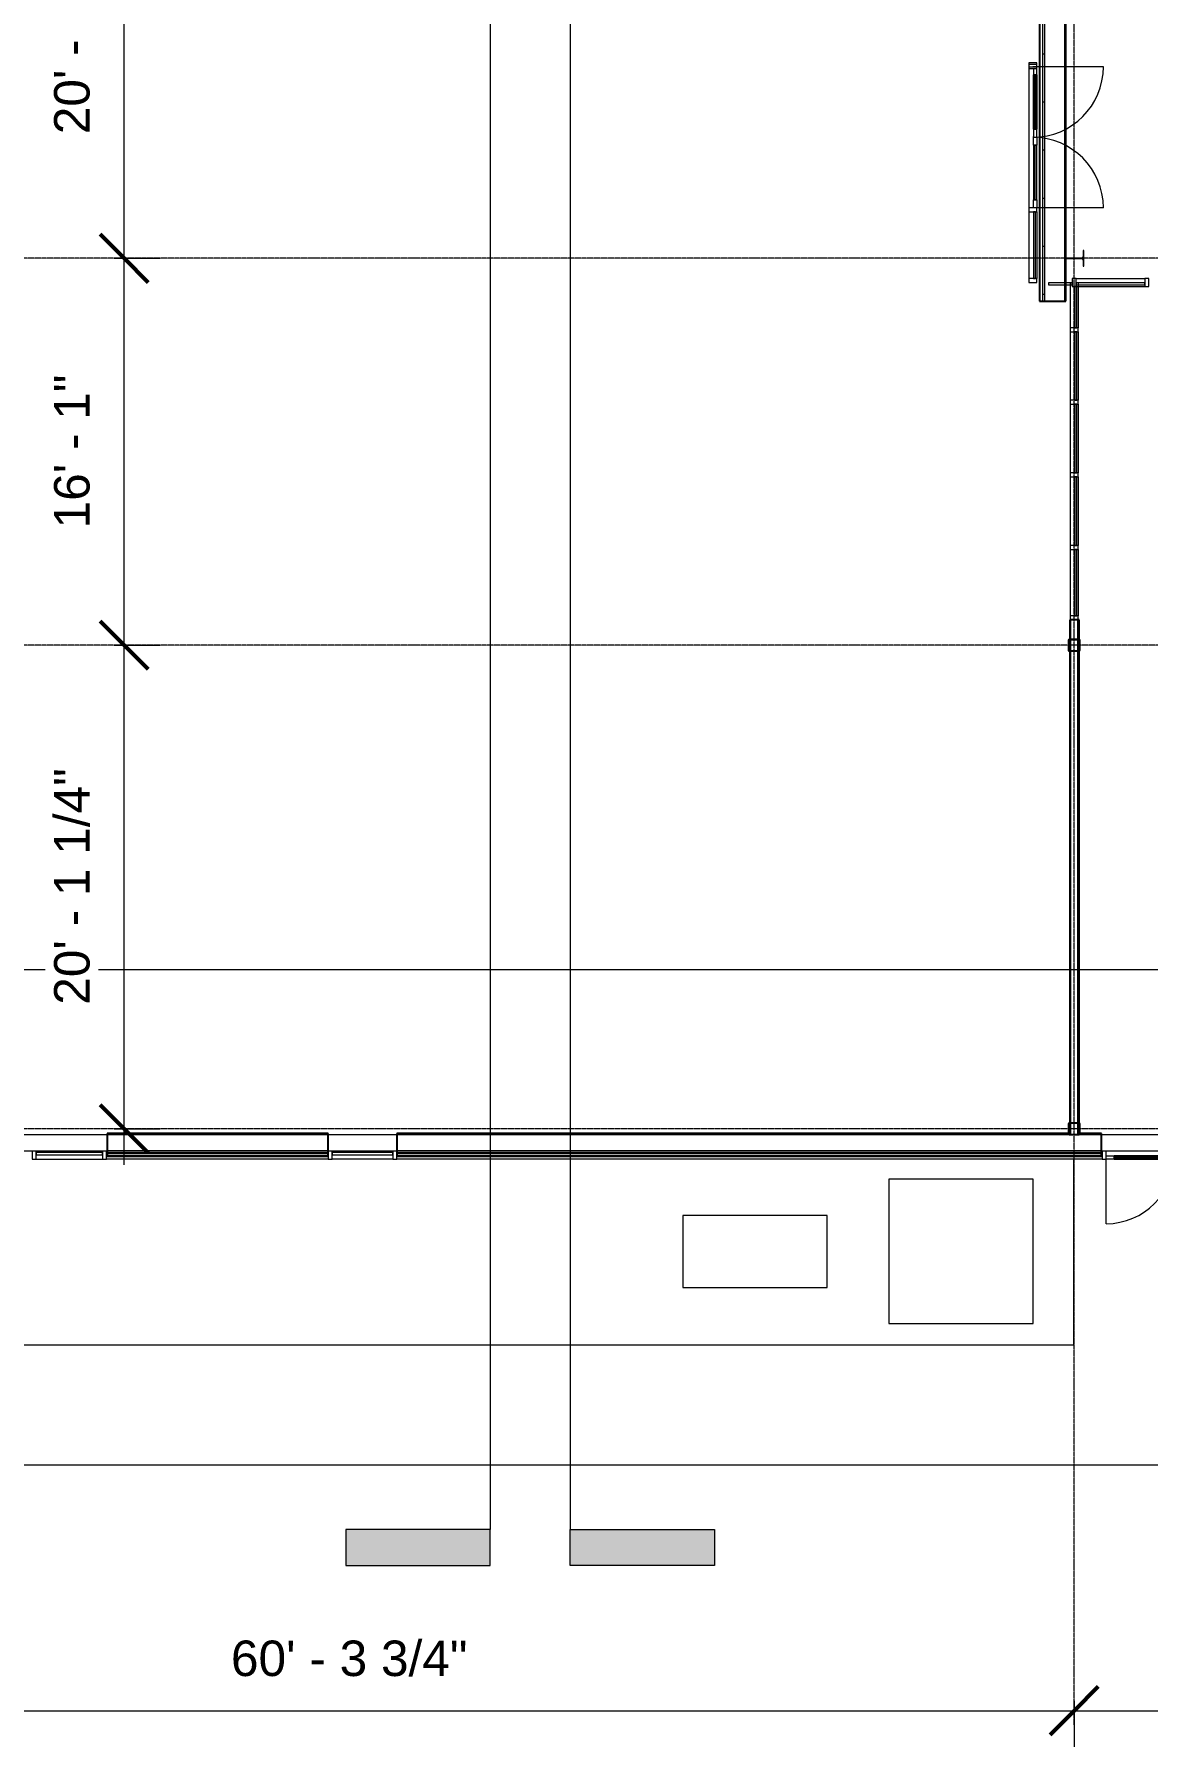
# Model space of a CAD drawing. Header units: inches. Extents: x 21753 to 28474, y -23238 to -20311.
# Drawn here: x 22278 to 22833, y -23093 to -22238 of the extents above; entities that cross this region are included whole.
import ezdxf

# ---------------------------------------------------------------- set-up
doc = ezdxf.new("R2010")
doc.units = ezdxf.units.IN
doc.header["$MEASUREMENT"] = 0
doc.linetypes.add('Grid Line 1_2_', pattern=[0.875, 0.5, -0.125, 0.125, -0.125])
for name, color, linetype, lineweight in [('A-ANNO-DIMS', 211, 'Continuous', 9), ('A-ANNO-DIMS-192', 211, 'Continuous', 9), ('A-DOOR', 31, 'Continuous', 9), ('A-GLAZ-CURT', 52, 'Continuous', 9), ('A-GLAZ-CWMG', 51, 'Continuous', 9), ('A-WALL', 113, 'Continuous', 9), ('A-WALL-PATT', 111, 'Continuous', 25), ('C-BLDG-PADS', 91, 'Continuous', 9), ('C-TOPO', 7, 'Continuous', 9), ('Conc', 7, 'Continuous', 9), ('E-ELEC-EQPM', 71, 'Continuous', 9), ('G-ANNO-SYMB', 111, 'Continuous', 9), ('I-WALL', 2, 'Continuous', 9), ('L-SITE-WALL', 31, 'Continuous', 9), ('S-BEAM', 12, 'Continuous', 9), ('S-COLS', 52, 'Continuous', 9), ('S-GRID', 1, 'Continuous', 9)]:
    doc.layers.add(name, color=color, linetype=linetype, lineweight=lineweight)
doc.styles.add('Arial_1', font='arial.ttf', dxfattribs={"height": 17.703593})
doc.dimstyles.new('Linear_-_3_32__Arial', dxfattribs={"dimscale": 12, "dimtxt": 18, "dimasz": 2, "dimexe": 1.5, "dimexo": 1, "dimgap": 1, "dimtad": 1, "dimrnd": 0.25, "dimzin": 1, "dimdsep": 46, "dimlunit": 4, "dimtxsty": 'Arial_1', "dimblk1": 'OBLIQUE', "dimblk2": 'OBLIQUE', "dimsah": 1, "dimcen": 0.09, "dimdle": 1.5, "dimazin": 0, "dimtfac": 1, "dimtdec": 4, "dimtix": 1, "dimtmove": 0, "dimatfit": 3, "dimfxl": 1, "dimtvp": 1, "dimtfill": 1, "dimfrac": 2, "dimtolj": 1, "dimtzin": 0, "dimarcsym": 2})
pattern_1 = [(0, (0, 0), (61.44, 15.36), [2.534, -43.546, 2.534, -43.546, -245.76]), (0, (0, 0), (61.44, 15.36), [-92.16, 2.534, -89.626, 2.534, -43.546, -107.52]), (0, (0, 0), (61.44, 15.36), [-230.4, 2.534, -28.186, 2.534, -74.266]), (120, (23.04, 7.68), (-44.02215, 45.528601), [2.534, -43.546, 2.534, -43.546, -245.76]), (120, (23.04, 7.68), (-44.02215, 45.528601), [-92.16, 2.534, -89.626, 2.534, -43.546, -107.52]), (120, (23.04, 7.68), (-44.02215, 45.528601), [-230.4, 2.534, -28.186, 2.534, -74.266]), (240, (30.72, 38.4), (-17.41785, -60.888601), [2.534, -43.546, 2.534, -43.546, -245.76]), (240, (30.72, 38.4), (-17.41785, -60.888601), [-92.16, 2.534, -89.626, 2.534, -43.546, -107.52]), (240, (30.72, 38.4), (-17.41785, -60.888601), [-230.4, 2.534, -28.186, 2.534, -74.266])]
pattern_2 = [(0, (0, 0), (0, 24), []), (90, (0, 0), (-24, 1e-15), [])]

# ---------------------------------------------------------------- blocks, each defined once
blk = doc.blocks.new('Girt_C - 8_D-948186-First Floor Plan')
at = {"layer": 'S-BEAM'}
for p, q in [((22314.02, -22787.3), (22075.17, -22787.3)), ((22458.52, -22787.3), (22424.27, -22787.3)), ((23083.36, -22787.3), (22810.02, -22787.3)), ((22070.77, -22795.3), (22314.02, -22795.3)), ((22424.27, -22795.3), (22458.52, -22795.3)), ((22810.02, -22795.3), (23375.52, -22795.3))]:
    blk.add_line(p, q, dxfattribs=at)
blk = doc.blocks.new('System Panel - Glazed-809284-First Floor Plan')
at = {"layer": 'A-GLAZ-CURT'}
for p, q in [((17.09375, 1.25), (-17.09375, 1.25)), ((-17.09375, 1.25), (-17.09375, 0.25)), ((-17.09375, 0.25), (-17.09375, 1.25)), ((17.09375, 1.25), (-17.09375, 1.25)), ((-17.09375, 0.25), (17.09375, 0.25)), ((-17.09375, 0.25), (17.09375, 0.25)), ((17.09375, 0.25), (17.09375, 1.25)), ((17.09375, 1.25), (17.09375, 0.25))]:
    blk.add_line(p, q, dxfattribs=at)
blk = doc.blocks.new('System Panel - Glazed-815590-First Floor Plan')
at = {"layer": 'A-GLAZ-CURT'}
for p, q in [((5.93, 1.25), (-5.93, 1.25)), ((-5.93, 1.25), (-5.93, 0.25)), ((-5.93, 0.25), (-5.93, 1.25)), ((-2.81, 1.25), (-5.93, 1.25)), ((-5.93, 0.25), (5.93, 0.25)), ((-5.93, 0.25), (-2.81, 0.25)), ((5.93, 0.25), (5.93, 1.25))]:
    blk.add_line(p, q, dxfattribs=at)
blk = doc.blocks.new('Rectangular Mullion - Rectangular Mullion 1-V20-First Floor Plan')
at = {"layer": 'A-GLAZ-CWMG'}
for p, q in [((22796.39, -22364.05), (22796.64, -22364.05)), ((22796.64, -22364.05), (22797.39, -22364.05)), ((22797.39, -22360.05), (22831.58, -22360.05)), ((22797.39, -22364.05), (22797.64, -22364.05)), ((22797.64, -22364.05), (22831.58, -22364.05)), ((22831.58, -22364.05), (22832.58, -22364.05))]:
    blk.add_line(p, q, dxfattribs=at)
blk = doc.blocks.new('Rectangular Mullion - Rectangular Mullion 1-809282-First Floor Plan')
at = {"layer": 'A-GLAZ-CWMG', "lineweight": 13}
for p, q in [((-1, 2), (1, 2)), ((-1, -2), (-1, 2)), ((1, 2), (1, -2)), ((1, -2), (-1, -2))]:
    blk.add_line(p, q, dxfattribs=at)
blk = doc.blocks.new('HSS-Hollow Structural Section-Column - HSS6X6X1_4-V21-First Floor Plan')
at = {"layer": 'S-COLS', "lineweight": 15}
for p, q in [((-3, 2.534), (-3, -2.534)), ((-2.767, -2.534), (-2.767, 2.534)), ((2.534, 3), (-2.534, 3)), ((-2.534, 2.767), (2.534, 2.767)), ((2.767, 2.534), (2.767, -2.534)), ((3, -2.534), (3, 2.534)), ((2.534, -2.767), (-2.534, -2.767)), ((-2.534, -3), (2.534, -3))]:
    blk.add_line(p, q, dxfattribs=at)
for centre, radius, start, end in [((-2.534, 2.534), 0.466, 90, 180), ((-2.534, 2.534), 0.233, 90, 180), ((2.534, 2.534), 0.466, 360, 90), ((2.534, 2.534), 0.233, 0, 90), ((-2.534, -2.534), 0.466, 180, 270), ((-2.534, -2.534), 0.233, 180, 270), ((2.534, -2.534), 0.233, 270, 360), ((2.534, -2.534), 0.466, 270, 360)]:
    blk.add_arc(centre, radius, start, end, dxfattribs=at)
blk = doc.blocks.new('System Panel - Glazed-769203-First Floor Plan')
at = {"layer": 'A-GLAZ-CURT'}
for p, q in [((16.59375, -0.25), (-16.59375, -0.25)), ((-16.59375, -0.25), (-16.59375, -1.25)), ((-16.59375, -1.25), (-16.59375, -0.25)), ((16.59375, -0.25), (-16.59375, -0.25)), ((-16.59375, -1.25), (16.59375, -1.25)), ((-16.59375, -1.25), (16.59375, -1.25)), ((16.59375, -1.25), (16.59375, -0.25)), ((16.59375, -0.25), (16.59375, -1.25))]:
    blk.add_line(p, q, dxfattribs=at)
blk = doc.blocks.new('System Panel - Glazed-769204-First Floor Plan')
at = {"layer": 'A-GLAZ-CURT'}
for p, q in [((17.09375, -0.25), (-17.09375, -0.25)), ((-17.09375, -0.25), (-17.09375, -1.25)), ((-17.09375, -1.25), (-17.09375, -0.25)), ((17.09375, -0.25), (-17.09375, -0.25)), ((-17.09375, -1.25), (17.09375, -1.25)), ((-17.09375, -1.25), (17.09375, -1.25)), ((17.09375, -1.25), (17.09375, -0.25)), ((17.09375, -0.25), (17.09375, -1.25))]:
    blk.add_line(p, q, dxfattribs=at)
blk = doc.blocks.new('System Panel - Glazed-815609-First Floor Plan')
at = {"layer": 'A-GLAZ-CURT'}
for p, q in [((10.31, -0.25), (-10.31, -0.25)), ((-10.31, -0.25), (-10.31, -1.25)), ((-10.31, -1.25), (-10.31, -0.25)), ((10.31, -0.25), (-10.31, -0.25)), ((-10.31, -1.25), (10.31, -1.25)), ((-10.31, -1.25), (10.31, -1.25)), ((10.31, -1.25), (10.31, -0.25)), ((10.31, -0.25), (10.31, -1)), ((10.31, -1), (10.31, -1.25))]:
    blk.add_line(p, q, dxfattribs=at)
blk = doc.blocks.new('Rectangular Mullion - Rectangular Mullion 1-769210-First Floor Plan')
at = {"layer": 'A-GLAZ-CWMG'}
for p, q in [((22794.39, -22495.23), (22794.39, -22528.42)), ((22798.39, -22495.23), (22798.39, -22528.42))]:
    blk.add_line(p, q, dxfattribs=at)
blk = doc.blocks.new('Rectangular Mullion - Rectangular Mullion 1-769211-First Floor Plan')
at = {"layer": 'A-GLAZ-CWMG'}
for p, q in [((22794.39, -22459.04), (22794.39, -22493.23)), ((22798.39, -22459.04), (22798.39, -22493.23))]:
    blk.add_line(p, q, dxfattribs=at)
blk = doc.blocks.new('Rectangular Mullion - Rectangular Mullion 1-815608-First Floor Plan')
at = {"layer": 'A-GLAZ-CWMG'}
for p, q in [((22794.39, -22362.05), (22795.39, -22362.05)), ((22794.39, -22362.05), (22794.39, -22362.3)), ((22794.39, -22362.3), (22794.39, -22363.3)), ((22794.39, -22363.3), (22794.39, -22384.67)), ((22797.39, -22362.05), (22798.39, -22362.05)), ((22798.39, -22362.05), (22798.39, -22362.3)), ((22798.39, -22362.3), (22798.39, -22363.3)), ((22798.39, -22363.3), (22798.39, -22384.67))]:
    blk.add_line(p, q, dxfattribs=at)
blk = doc.blocks.new('Rectangular Mullion - Rectangular Mullion 1-729107-First Floor Plan')
at = {"layer": 'A-GLAZ-CWMG', "lineweight": 13}
for p, q in [((0, 2), (-2, 2)), ((-2, 2), (-2, -2)), ((0, -2), (0, 2)), ((-2, -2), (0, -2))]:
    blk.add_line(p, q, dxfattribs=at)
blk = doc.blocks.new('Rectangular Mullion - Rectangular Mullion 1-729102-First Floor Plan')
at = {"layer": 'A-GLAZ-CWMG', "lineweight": 13}
for p, q in [((-1, 2), (1, 2)), ((-1, -2), (-1, 2)), ((1, 2), (1, -2)), ((1, -2), (-1, -2))]:
    blk.add_line(p, q, dxfattribs=at)
blk = doc.blocks.new('Door_Single_Storefront - one-815663-First Floor Plan')
at = {"layer": 'A-DOOR'}
for p, q in [((-17.59375, -35.1875), (-17.59375, 0)), ((-17.59375, -0.25), (-13.59375, -0.25)), ((-13.59375, -2), (-17.59375, -2)), ((-13.59375, -0.25), (-13.59375, -2)), ((13.59375, -0.25), (-13.59375, -0.25)), ((-13.59375, -1.5), (-13.59375, -0.75)), ((-13.59375, -0.75), (13.59375, -0.75)), ((13.59375, -1.5), (-13.59375, -1.5)), ((-13.59375, -2), (13.59375, -2)), ((13.59375, -2), (13.59375, -0.25)), ((13.59375, -0.25), (17.59375, -0.25)), ((13.59375, -0.75), (13.59375, -1.5)), ((17.59375, -2), (13.59375, -2)), ((17.59375, -0.25), (17.59375, -2))]:
    blk.add_line(p, q, dxfattribs=at)
blk.add_arc((-17.59375, 0), 35.1875, 270, 0, dxfattribs=at)
blk = doc.blocks.new('Door_Single_Storefront - one-824383-First Floor Plan')
at = {"layer": 'A-DOOR'}
for p, q in [((-17.59, 35.19), (-17.59, 0)), ((-13.59, 2), (-16.66, 2)), ((-16.66, 0.25), (-13.59, 0.25)), ((-13.59, 0.25), (-13.59, 2)), ((-13.59, 2), (13.59, 2)), ((13.59, 1.5), (-13.59, 1.5)), ((-13.59, 1.5), (-13.59, 0.75)), ((-13.59, 0.75), (13.59, 0.75)), ((13.59, 0.25), (-13.59, 0.25)), ((17.59, 2), (13.59, 2)), ((13.59, 2), (13.59, 0.25)), ((13.59, 0.75), (13.59, 1.5)), ((13.59, 0.25), (17.59, 0.25)), ((17.59, 0.25), (17.59, 2))]:
    blk.add_line(p, q, dxfattribs=at)
blk.add_arc((-17.59, 0), 35.19, 360, 90, dxfattribs=at)
blk = doc.blocks.new('Rectangular Mullion - Rectangular Mullion 1-769212-First Floor Plan')
at = {"layer": 'A-GLAZ-CWMG'}
blk.add_line((22173.02, -22615.43), (22173.02, -22580.24), dxfattribs=at)
blk = doc.blocks.new('Rectangular Mullion - Rectangular Mullion 1-824384-First Floor Plan')
at = {"layer": 'A-GLAZ-CWMG'}
blk.add_line((22773.78, -22255.43), (22773.78, -22289.68), dxfattribs=at)
blk = doc.blocks.new('Rectangular Mullion - Rectangular Mullion 1-824385-First Floor Plan')
at = {"layer": 'A-GLAZ-CWMG', "lineweight": 13}
for p, q in [((-2, 2), (0, 2)), ((-2, -2), (-2, 2)), ((0, 2), (0, -2)), ((0, -2), (-2, -2))]:
    blk.add_line(p, q, dxfattribs=at)
blk = doc.blocks.new('Rectangular Mullion - Rectangular Mullion 1-824387-First Floor Plan')
at = {"layer": 'A-GLAZ-CWMG', "lineweight": 13}
for p, q in [((-1, 2), (1, 2)), ((-1, -2), (-1, 2)), ((1, 2), (1, -2)), ((1, -2), (-1, -2))]:
    blk.add_line(p, q, dxfattribs=at)
blk = doc.blocks.new('Door_Single_Storefront - one-866808-First Floor Plan')
at = {"layer": 'A-DOOR'}
for p, q in [((-17.09375, -34.1875), (-17.09375, 0)), ((-17.09375, -0.25), (-13.09375, -0.25)), ((-13.09375, -2), (-17.09375, -2)), ((-13.09375, -0.25), (-13.09375, -2)), ((13.09375, -0.25), (-13.09375, -0.25)), ((-13.09375, -1.5), (-13.09375, -0.75)), ((-13.09375, -0.75), (13.09375, -0.75)), ((13.09375, -1.5), (-13.09375, -1.5)), ((-13.09375, -2), (13.09375, -2)), ((13.09375, -2), (13.09375, -0.25)), ((13.09375, -0.25), (17.09375, -0.25)), ((13.09375, -0.75), (13.09375, -1.5)), ((17.09375, -2), (13.09375, -2))]:
    blk.add_line(p, q, dxfattribs=at)
blk.add_arc((-17.09375, 0), 34.1875, 270, 0, dxfattribs=at)
blk = doc.blocks.new('Rectangular Mullion - Rectangular Mullion 1-866957-First Floor Plan')
at = {"layer": 'A-GLAZ-CWMG', "lineweight": 13}
for p, q in [((0, 2), (-2, 2)), ((-2, 2), (-2, -2)), ((0, -2), (0, 2)), ((-2, -2), (0, -2))]:
    blk.add_line(p, q, dxfattribs=at)
blk = doc.blocks.new('System Panel - Glazed-827432-First Floor Plan')
at = {"layer": 'A-GLAZ-CURT'}
for p, q in [((16.53125, -0.25), (-16.53125, -0.25)), ((-16.53125, -0.25), (-16.53125, -1.25)), ((-16.53125, -1.25), (-16.53125, -0.25)), ((16.53125, -0.25), (-16.53125, -0.25)), ((-16.53125, -1.25), (16.53125, -1.25)), ((-16.53125, -1.25), (16.53125, -1.25)), ((16.53125, -1.25), (16.53125, -0.25)), ((16.53125, -0.25), (16.53125, -1.25))]:
    blk.add_line(p, q, dxfattribs=at)
blk = doc.blocks.new('Rectangular Mullion - Rectangular Mullion 1-785048-First Floor Plan')
at = {"layer": 'A-GLAZ-CWMG'}
for p, q in [((22169.02, -22578.24), (22169.02, -22545.18)), ((22173.02, -22578.24), (22173.02, -22545.18))]:
    blk.add_line(p, q, dxfattribs=at)
blk = doc.blocks.new('Rectangular Mullion - Rectangular Mullion 1-993410-First Floor Plan')
at = {"layer": 'A-GLAZ-CWMG', "lineweight": 13}
for p, q in [((0, 2), (-2, 2)), ((-2, 2), (-2, -2)), ((0, -2), (0, 2)), ((-2, -2), (0, -2))]:
    blk.add_line(p, q, dxfattribs=at)
blk = doc.blocks.new('Rectangular Mullion - Rectangular Mullion 1-827464-First Floor Plan')
at = {"layer": 'A-GLAZ-CWMG', "lineweight": 13}
for p, q in [((-1, 2), (1, 2)), ((-1, -2), (-1, 2)), ((1, 2), (1, -2)), ((1, -2), (-1, -2))]:
    blk.add_line(p, q, dxfattribs=at)
blk = doc.blocks.new('System Panel - Glazed-827476-First Floor Plan')
at = {"layer": 'A-GLAZ-CURT'}
for p, q in [((15.125, 1.25), (-15.125, 1.25)), ((-15.125, 1.25), (-15.125, 0.25)), ((-15.125, 0.25), (-15.125, 1.25)), ((15.125, 1.25), (-15.125, 1.25)), ((-15.125, 0.25), (15.125, 0.25)), ((-15.125, 0.25), (15.125, 0.25)), ((15.125, 0.25), (15.125, 1.25)), ((15.125, 1.25), (15.125, 0.25))]:
    blk.add_line(p, q, dxfattribs=at)
blk = doc.blocks.new('Rectangular Mullion - Rectangular Mullion 1-789464-First Floor Plan')
at = {"layer": 'A-GLAZ-CWMG'}
for p, q in [((25110.27, -22795.43), (25080.02, -22795.43)), ((25110.27, -22799.43), (25080.02, -22799.43))]:
    blk.add_line(p, q, dxfattribs=at)
blk = doc.blocks.new('Rectangular Mullion - Rectangular Mullion 1-827457-First Floor Plan')
at = {"layer": 'A-GLAZ-CWMG', "lineweight": 13}
for p, q in [((-2, 2), (0, 2)), ((-2, -2), (-2, 2)), ((0, 2), (0, -2)), ((0, -2), (-2, -2))]:
    blk.add_line(p, q, dxfattribs=at)
blk = doc.blocks.new('Rectangular Mullion - Rectangular Mullion 1-827460-First Floor Plan')
at = {"layer": 'A-GLAZ-CWMG', "lineweight": 13}
for p, q in [((0, 2), (-2, 2)), ((-2, 2), (-2, -2)), ((0, -2), (0, 2)), ((-2, -2), (0, -2))]:
    blk.add_line(p, q, dxfattribs=at)
blk = doc.blocks.new('Transformer-Dry-Type-Siemens - 6x6x6-1004770-First Floor Plan')
at = {"layer": 'E-ELEC-EQPM'}
for p, q in [((36, 36), (-36, 36)), ((-36, 36), (-36, -36)), ((36, -36), (36, 36)), ((-36, -36), (36, -36))]:
    blk.add_line(p, q, dxfattribs=at)
blk = doc.blocks.new('Transformer-Dry-Type-Siemens - 6x3x6-1005805-First Floor Plan')
at = {"layer": 'E-ELEC-EQPM'}
for p, q in [((36, 18), (-36, 18)), ((-36, 18), (-36, -18)), ((36, -18), (36, 18)), ((-36, -18), (36, -18))]:
    blk.add_line(p, q, dxfattribs=at)
blk = doc.blocks.new('Section - 3_32_ x 3_8_-18514-First Floor Plan')
at = {"layer": 'G-ANNO-SYMB'}
blk.add_hatch(color=256, dxfattribs=at).paths.add_polyline_path([(0, 0.375), (0, 0), (-0.09375, 0), (-0.09375, 0.375)], flags=0)
for p, q in [((0, 0.375), (-0.09375, 0.375)), ((-0.09375, 0.375), (-0.09375, 0)), ((0, 0), (0, 0.375)), ((-0.09375, 0), (0, 0))]:
    blk.add_line(p, q, dxfattribs=at)
blk = doc.blocks.new('DIMBLOCK20-First Floor Plan')
at = {"layer": 'A-ANNO-DIMS-192', "lineweight": 50}
for p, q in [((22322.56, -22543.05), (22310.56, -22531.05)), ((22322.56, -22543.05), (22334.56, -22555.05)), ((22322.56, -22784.3), (22310.56, -22772.3)), ((22322.56, -22784.3), (22334.56, -22796.3))]:
    blk.add_line(p, q, dxfattribs=at)
at = {"layer": 'A-ANNO-DIMS-192'}
for p, q in [((22317.59, -22543.05), (22340.56, -22543.05)), ((22322.56, -22543.05), (22317.59, -22543.05)), ((22322.56, -22802.3), (22322.56, -22543.05)), ((22317.59, -22784.3), (22340.56, -22784.3)), ((22322.56, -22784.3), (22317.59, -22784.3))]:
    blk.add_line(p, q, dxfattribs=at)
at = {"layer": 'A-ANNO-DIMS-192', "color": 0, "insert": (22287.59, -22722.39), "char_height": 17.7036, "width": 140.8985, "attachment_point": 1, "rotation": 90, "line_spacing_factor": 0.938532, "style": 'Arial_1', "bg_fill": 3, "box_fill_scale": 1.25, "bg_fill_color": 0, "bg_fill_transparency": 0}
blk.add_mtext('20\' - 1 1/4"', dxfattribs=at)
blk = doc.blocks.new('_Oblique')
at = {"color": 0, "linetype": 'ByBlock', "lineweight": -2}
blk.add_line((-0.5, -0.5), (0.5, 0.5), dxfattribs=at)
blk = doc.blocks.new('DIMBLOCK21-First Floor Plan')
at = {"layer": 'A-ANNO-DIMS-192', "lineweight": 50}
for p, q in [((22322.56, -22350.05), (22310.56, -22338.05)), ((22322.56, -22350.05), (22334.56, -22362.05)), ((22322.56, -22543.05), (22310.56, -22531.05)), ((22322.56, -22543.05), (22334.56, -22555.05))]:
    blk.add_line(p, q, dxfattribs=at)
at = {"layer": 'A-ANNO-DIMS-192'}
for p, q in [((22317.59, -22350.05), (22340.56, -22350.05)), ((22322.56, -22350.05), (22317.59, -22350.05)), ((22322.56, -22543.05), (22322.56, -22350.05)), ((22317.59, -22543.05), (22340.56, -22543.05)), ((22322.56, -22543.05), (22317.59, -22543.05))]:
    blk.add_line(p, q, dxfattribs=at)
at = {"layer": 'A-ANNO-DIMS-192', "color": 0, "insert": (22287.59, -22484.77), "char_height": 17.704, "width": 91.7169, "attachment_point": 1, "rotation": 90, "line_spacing_factor": 0.938532, "style": 'Arial_1', "bg_fill": 3, "box_fill_scale": 1.25, "bg_fill_color": 0, "bg_fill_transparency": 0}
blk.add_mtext('16\' - 1"', dxfattribs=at)
blk = doc.blocks.new('DIMBLOCK22-First Floor Plan')
at = {"layer": 'A-ANNO-DIMS-192', "lineweight": 50}
for p, q in [((22322.56, -22108.8), (22310.56, -22096.8)), ((22322.56, -22108.8), (22334.56, -22120.8)), ((22322.56, -22350.05), (22310.56, -22338.05)), ((22322.56, -22350.05), (22334.56, -22362.05))]:
    blk.add_line(p, q, dxfattribs=at)
at = {"layer": 'A-ANNO-DIMS-192'}
for p, q in [((22317.59, -22108.8), (22340.56, -22108.8)), ((22322.56, -22108.8), (22317.59, -22108.8)), ((22322.56, -22350.05), (22322.56, -22108.8)), ((22317.59, -22350.05), (22340.56, -22350.05)), ((22322.56, -22350.05), (22317.59, -22350.05))]:
    blk.add_line(p, q, dxfattribs=at)
at = {"layer": 'A-ANNO-DIMS-192', "color": 0, "insert": (22287.59, -22288.14), "char_height": 17.7036, "width": 140.8985, "attachment_point": 1, "rotation": 90, "line_spacing_factor": 0.938532, "style": 'Arial_1', "bg_fill": 3, "box_fill_scale": 1.25, "bg_fill_color": 0, "bg_fill_transparency": 0}
blk.add_mtext('20\' - 1 1/4"', dxfattribs=at)
blk = doc.blocks.new('DIMBLOCK35-First Floor Plan')
at = {"layer": 'A-ANNO-DIMS-192', "lineweight": 50}
for p, q in [((22072.64, -23074.53), (22084.64, -23062.53)), ((22796.39, -23074.53), (22808.39, -23062.53)), ((22072.64, -23074.53), (22060.64, -23086.53)), ((22796.39, -23074.53), (22784.39, -23086.53))]:
    blk.add_line(p, q, dxfattribs=at)
at = {"layer": 'A-ANNO-DIMS-192'}
for p, q in [((22072.64, -23069.56), (22072.64, -23092.53)), ((22072.64, -23074.53), (22072.64, -23069.56)), ((22796.39, -23069.56), (22796.39, -23092.53)), ((22796.39, -23074.53), (22796.39, -23069.56)), ((22054.64, -23074.53), (22796.39, -23074.53))]:
    blk.add_line(p, q, dxfattribs=at)
at = {"layer": 'A-ANNO-DIMS-192', "color": 0, "insert": (22375.81, -23039.56), "char_height": 17.7036, "width": 140.8985, "attachment_point": 1, "line_spacing_factor": 0.938532, "style": 'Arial_1', "bg_fill": 3, "box_fill_scale": 1.25, "bg_fill_color": 0, "bg_fill_transparency": 0}
blk.add_mtext('60\' - 3 3/4"', dxfattribs=at)
blk = doc.blocks.new('DIMBLOCK36-First Floor Plan')
at = {"layer": 'A-ANNO-DIMS-192', "lineweight": 50}
for p, q in [((22796.39, -23074.53), (22808.39, -23062.53)), ((23085.89, -23074.53), (23097.89, -23062.53)), ((22796.39, -23074.53), (22784.39, -23086.53)), ((23085.89, -23074.53), (23073.89, -23086.53))]:
    blk.add_line(p, q, dxfattribs=at)
at = {"layer": 'A-ANNO-DIMS-192'}
for p, q in [((22796.39, -23069.56), (22796.39, -23092.53)), ((22796.39, -23074.53), (22796.39, -23069.56)), ((23085.89, -23069.56), (23085.89, -23092.53)), ((23085.89, -23074.53), (23085.89, -23069.56)), ((22796.39, -23074.53), (23085.89, -23074.53))]:
    blk.add_line(p, q, dxfattribs=at)
at = {"layer": 'A-ANNO-DIMS-192', "color": 0, "insert": (22882.43, -23039.56), "char_height": 17.7036, "width": 140.8985, "attachment_point": 1, "line_spacing_factor": 0.938532, "style": 'Arial_1', "bg_fill": 3, "box_fill_scale": 1.25, "bg_fill_color": 0, "bg_fill_transparency": 0}
blk.add_mtext('24\' - 1 1/2"', dxfattribs=at)

msp = doc.modelspace()

# ---------------------------------------------------------------- hatches: boundary and pattern name
at = {"layer": 'A-WALL-PATT', "lineweight": 9}
h = msp.add_hatch(dxfattribs=at)
h.set_pattern_fill('FP_10', color=256, style=0, pattern_type=2)
h.set_pattern_definition(pattern_2)
h.paths.add_polyline_path([(22780.525, -22371.365), (22781.525, -22371.365), (22781.525, -21413.24), (22780.525, -21413.24), (22780.525, -22336.773)], flags=0)
h.paths.add_polyline_path([(22780.525, -21408.49), (22781.525, -21408.49), (22781.525, -21368.678), (22780.525, -21368.678), (22780.525, -21407.163)], flags=0)
h.paths.add_polyline_path([(22780.525, -21336.678), (22781.525, -21336.678), (22781.525, -21292.803), (22780.525, -21292.803), (22780.525, -21329.695)], flags=0)
h.paths.add_polyline_path([(22781.525, -21234.553), (22781.525, -21192.178), (22780.525, -21192.178), (22780.525, -21234.553)], flags=0)
h.paths.add_polyline_path([(22781.525, -21160.178), (22781.525, -21123.803), (22780.525, -21123.803), (22780.525, -21160.178)], flags=0)
h = msp.add_hatch(dxfattribs=at)
h.set_pattern_fill('FP_8', color=256, style=0, pattern_type=2)
h.set_pattern_definition(pattern_1)
h.paths.add_polyline_path([(22794.14, -22787.303), (22794.765, -22787.303), (22794.727, -22546.053), (22794.14, -22546.053), (22794.14, -22786.678)], flags=0)
h.paths.add_polyline_path([(22794.14, -22545.82), (22794.765, -22545.82), (22794.741, -22540.286), (22794.14, -22540.286)], flags=0)
h.paths.add_polyline_path([(22794.742, -22540.053), (22794.765, -22540.053), (22794.765, -22530.419), (22794.14, -22530.419), (22794.14, -22540.053)], flags=0)
h = msp.add_hatch(dxfattribs=at)
h.set_pattern_fill('FP_8', color=256, style=0, pattern_type=2)
h.set_pattern_definition(pattern_1)
h.paths.add_polyline_path([(22798.265, -22787.303), (22798.89, -22787.303), (22798.852, -22546.053), (22798.265, -22546.053), (22798.265, -22786.678)], flags=0)
h.paths.add_polyline_path([(22798.265, -22545.82), (22798.89, -22545.82), (22798.866, -22540.286), (22798.265, -22540.286)], flags=0)
h.paths.add_polyline_path([(22798.867, -22540.053), (22798.89, -22540.053), (22798.89, -22530.419), (22798.265, -22530.419), (22798.265, -22540.053)], flags=0)
h = msp.add_hatch(dxfattribs=at)
h.set_pattern_fill('FP_8', color=256, style=0, pattern_type=2)
h.set_pattern_definition(pattern_1)
h.paths.add_polyline_path([(22314.015, -22787.303), (22424.265, -22787.303), (22424.265, -22786.678), (22314.015, -22786.678)], flags=0)
h.paths.add_polyline_path([(22458.515, -22787.303), (22794.14, -22787.303), (22794.14, -22786.678), (22458.515, -22786.678)], flags=0)
h.paths.add_polyline_path([(22798.89, -22787.303), (22810.015, -22787.303), (22810.015, -22786.678), (22798.89, -22786.678)], flags=0)
h = msp.add_hatch(dxfattribs=at)
h.set_pattern_fill('FP_10', color=256, style=0, pattern_type=2)
h.set_pattern_definition(pattern_2)
h.paths.add_polyline_path([(22458.515, -22796.803), (22810.015, -22796.803), (22810.015, -22796.053), (22458.515, -22796.053)], flags=0)
h.paths.add_polyline_path([(22314.015, -22796.803), (22424.265, -22796.803), (22424.265, -22796.053), (22314.015, -22796.053)], flags=0)
at = {"layer": 'S-COLS'}
h = msp.add_hatch(dxfattribs=at)
h.set_pattern_fill('FP_1', color=256, style=0, pattern_type=2)
h.set_pattern_definition([(45, (0, 0), (-19.00703, 19.00703), []), (45, (0, 28.8), (-19.00703, 19.00703), [])])
h.paths.add_polyline_path([(22798.924, -22787.303), (22799.254, -22787.166), (22799.39, -22786.837), (22799.39, -22781.769), (22799.254, -22781.439), (22798.924, -22781.303), (22793.856, -22781.303), (22793.527, -22781.439), (22793.39, -22781.769), (22793.39, -22786.837), (22793.527, -22787.166), (22793.856, -22787.303)], flags=0)
h.paths.add_polyline_path([(22793.856, -22787.07), (22793.691, -22787.002), (22793.623, -22786.837), (22793.691, -22781.604), (22793.856, -22781.536), (22799.089, -22781.604), (22799.157, -22781.769), (22799.089, -22787.002), (22798.924, -22787.07)], flags=0)

# ---------------------------------------------------------------- linework, layer by layer
at = {"layer": 'A-WALL'}
for p, q in [((22791.525, -21368.678), (22791.525, -22371.365)), ((22780.525, -21413.24), (22780.525, -22371.365)), ((22781.525, -21412.615), (22781.525, -22371.365)), ((22794.765, -22540.053), (22794.765, -22530.419)), ((22798.265, -22540.053), (22798.265, -22530.419)), ((22794.765, -22545.82), (22794.765, -22540.286)), ((22798.265, -22545.82), (22798.265, -22540.286)), ((22794.765, -22787.303), (22794.765, -22546.053)), ((22798.265, -22787.303), (22798.265, -22546.053)), ((22424.265, -22787.303), (22314.015, -22787.303)), ((22794.765, -22787.303), (22458.515, -22787.303)), ((22794.14, -22786.678), (22794.14, -22787.303)), ((22810.015, -22787.303), (22798.265, -22787.303)), ((22798.89, -22786.678), (22798.89, -22787.303)), ((22424.265, -22795.303), (22314.015, -22795.303)), ((22424.265, -22796.053), (22314.015, -22796.053)), ((22424.265, -22796.803), (22314.015, -22796.803)), ((22424.265, -22797.678), (22314.015, -22797.678)), ((22810.015, -22795.303), (22458.515, -22795.303)), ((22810.015, -22796.053), (22458.515, -22796.053)), ((22810.015, -22796.803), (22458.515, -22796.803)), ((22810.015, -22797.678), (22458.515, -22797.678))]:
    msp.add_line(p, q, dxfattribs=at)
at = {"layer": 'C-BLDG-PADS'}
for p, q in [((22313.765, -22799.303), (22424.265, -22799.303)), ((22458.515, -22799.303), (22810.265, -22799.303))]:
    msp.add_line(p, q, dxfattribs=at)
at = {"layer": 'C-TOPO'}
for p, q in [((22313.765, -22799.303), (22424.265, -22799.303)), ((22458.515, -22799.303), (22810.265, -22799.303))]:
    msp.add_line(p, q, dxfattribs=at)
at = {"layer": 'Conc'}
for p, q in [((22796.265, -22892.067), (22796.265, -22799.428)), ((22057.515, -22892.067), (22796.265, -22892.067)), ((23669.908, -22952.067), (21940.399, -22952.067))]:
    msp.add_line(p, q, dxfattribs=at)
at = {"layer": 'G-ANNO-SYMB'}
for p, q in [((22544.942, -20427.101), (22544.942, -22984.162)), ((22505.174, -20818.082), (22505.174, -22984.162)), ((26316.226, -22705.015), (21999.999, -22705.015))]:
    msp.add_line(p, q, dxfattribs=at)
at = {"layer": 'I-WALL', "lineweight": 25}
for p, q in [((22794.14, -22530.419), (22794.14, -22540.053)), ((22798.89, -22530.419), (22794.14, -22530.419)), ((22798.89, -22540.054), (22798.89, -22530.419)), ((22794.14, -22540.273), (22794.14, -22545.833)), ((22798.89, -22545.82), (22798.89, -22540.286)), ((22794.14, -22546.053), (22794.14, -22786.678)), ((22798.89, -22786.678), (22798.89, -22546.051))]:
    msp.add_line(p, q, dxfattribs=at)
at = {"layer": 'L-SITE-WALL', "lineweight": 25}
for p, q in [((22792.275, -22371.365), (22792.275, -21368.678)), ((22779.025, -21413.24), (22779.025, -22371.365)), ((22779.025, -22371.365), (22792.275, -22371.365)), ((22424.265, -22786.678), (22314.015, -22786.678)), ((22314.015, -22786.678), (22314.015, -22797.928)), ((22424.265, -22797.928), (22424.265, -22786.678)), ((22794.14, -22786.678), (22458.515, -22786.678)), ((22458.515, -22786.678), (22458.515, -22797.928)), ((22810.015, -22786.678), (22798.89, -22786.678)), ((22810.015, -22797.928), (22810.015, -22786.678)), ((22314.015, -22797.928), (22424.265, -22797.928)), ((22458.515, -22797.928), (22810.015, -22797.928))]:
    msp.add_line(p, q, dxfattribs=at)
at = {"layer": 'S-COLS', "lineweight": 15}
for p, q in [((22791.959, -22346.072), (22791.525, -22346.072)), ((22791.525, -22346.072), (22791.525, -22354.033)), ((22791.959, -22349.217), (22791.959, -22346.072)), ((22801.255, -22346.072), (22800.822, -22346.072)), ((22800.822, -22346.072), (22800.822, -22349.217)), ((22801.255, -22354.033), (22801.255, -22346.072)), ((22791.525, -22354.033), (22791.959, -22354.033)), ((22791.959, -22354.033), (22791.959, -22350.889)), ((22800.13, -22349.908), (22792.65, -22349.908)), ((22792.65, -22350.197), (22800.13, -22350.197)), ((22800.822, -22350.889), (22800.822, -22354.033)), ((22800.822, -22354.033), (22801.255, -22354.033)), ((22793.39, -22781.769), (22793.39, -22786.837)), ((22793.623, -22786.837), (22793.623, -22781.769)), ((22798.924, -22781.303), (22793.856, -22781.303)), ((22793.856, -22781.536), (22798.924, -22781.536)), ((22799.157, -22781.769), (22799.157, -22786.837)), ((22799.39, -22786.837), (22799.39, -22781.769)), ((22798.924, -22787.07), (22793.856, -22787.07)), ((22793.856, -22787.303), (22798.924, -22787.303))]:
    msp.add_line(p, q, dxfattribs=at)
for centre, radius, start, end in [((22792.65, -22349.217), 0.691, 180, 270), ((22792.65, -22350.889), 0.691, 90, 180), ((22800.13, -22349.217), 0.691, 270, 0), ((22800.13, -22350.889), 0.691, 0, 90), ((22793.856, -22781.769), 0.466, 90, 180), ((22793.856, -22781.769), 0.233, 90, 180), ((22798.924, -22781.769), 0.466, 0, 90), ((22798.924, -22781.769), 0.233, 0, 90), ((22793.856, -22786.837), 0.466, 180, 270), ((22793.856, -22786.837), 0.233, 180, 270), ((22798.924, -22786.837), 0.466, 270, 0), ((22798.924, -22786.837), 0.233, 270, 0)]:
    msp.add_arc(centre, radius, start, end, dxfattribs=at)
at = {"layer": 'S-GRID', "linetype": 'Grid Line 1_2_'}
for p, q in [((22796.39, -23081.576), (22796.39, -20779.921)), ((26376.857, -22350.053), (21994.798, -22350.053)), ((26376.857, -22543.053), (21994.798, -22543.053)), ((26376.857, -22784.303), (21994.798, -22784.303))]:
    msp.add_line(p, q, dxfattribs=at)

# ---------------------------------------------------------------- block references
at = {"layer": 'A-DOOR'}
for name, p, rotation in [('Door_Single_Storefront - one-824383-First Floor Plan', (22775.785, -22272.084), 269.9999999999933), ('Door_Single_Storefront - one-815663-First Floor Plan', (22775.785, -22307.272), 89.99999999999329)]:
    msp.add_blockref(name, p, dxfattribs=dict(at, rotation=rotation))
msp.add_blockref('Door_Single_Storefront - one-866808-First Floor Plan', (22829.359, -22797.428), dxfattribs=at)
at = {"layer": 'A-GLAZ-CURT'}
for name, p, rotation in [('System Panel - Glazed-769203-First Floor Plan', (22775.785, -22343.459), 89.99999999999329), ('System Panel - Glazed-815590-First Floor Plan', (22789.458, -22362.053), 180), ('System Panel - Glazed-815609-First Floor Plan', (22796.39, -22374.361), 89.99999999999329), ('System Panel - Glazed-809284-First Floor Plan', (22814.484, -22362.053), 180), ('System Panel - Glazed-769204-First Floor Plan', (22796.39, -22403.762), 89.99999999999329), ('System Panel - Glazed-769204-First Floor Plan', (22796.39, -22439.95), 89.99999999999329), ('System Panel - Glazed-769204-First Floor Plan', (22796.39, -22476.137), 89.99999999999329), ('System Panel - Glazed-769203-First Floor Plan', (22796.39, -22511.825), 89.99999999999329), ('System Panel - Glazed-827432-First Floor Plan', (22295.234, -22797.428), 180)]:
    msp.add_blockref(name, p, dxfattribs=dict(at, rotation=rotation))
msp.add_blockref('System Panel - Glazed-827476-First Floor Plan', (22441.39, -22797.428), dxfattribs=at)
at = {"layer": 'A-GLAZ-CWMG', "extrusion": (0, 0, -1)}
for name, p, rotation in [('Rectangular Mullion - Rectangular Mullion 1-824387-First Floor Plan', (-22775.785, -22253.49), 90.00000000000672), ('Rectangular Mullion - Rectangular Mullion 1-824385-First Floor Plan', (-22775.785, -22253.428), 90.00000000000672), ('Rectangular Mullion - Rectangular Mullion 1-729102-First Floor Plan', (-22775.785, -22325.865), 90.00000000000672), ('Rectangular Mullion - Rectangular Mullion 1-729102-First Floor Plan', (-22796.39, -22385.669), 90.00000000000672), ('Rectangular Mullion - Rectangular Mullion 1-729102-First Floor Plan', (-22796.39, -22421.856), 90.00000000000672), ('Rectangular Mullion - Rectangular Mullion 1-729102-First Floor Plan', (-22796.39, -22458.044), 90.00000000000672), ('Rectangular Mullion - Rectangular Mullion 1-729102-First Floor Plan', (-22796.39, -22494.231), 90.00000000000672), ('Rectangular Mullion - Rectangular Mullion 1-827457-First Floor Plan', (-22458.515, -22797.428), 180)]:
    msp.add_blockref(name, p, dxfattribs=dict(at, rotation=rotation))
at = {"layer": 'A-GLAZ-CWMG'}
for name, p in [('Rectangular Mullion - Rectangular Mullion 1-824384-First Floor Plan', (0, 0)), ('Rectangular Mullion - Rectangular Mullion 1-769210-First Floor Plan', (-20.605, 168.366)), ('Rectangular Mullion - Rectangular Mullion 1-815608-First Floor Plan', (0, 0)), ('Rectangular Mullion - Rectangular Mullion 1-V20-First Floor Plan', (0, 0)), ('Rectangular Mullion - Rectangular Mullion 1-769211-First Floor Plan', (0, 72.375)), ('Rectangular Mullion - Rectangular Mullion 1-769211-First Floor Plan', (0, 36.188)), ('Rectangular Mullion - Rectangular Mullion 1-769211-First Floor Plan', (0, 0)), ('Rectangular Mullion - Rectangular Mullion 1-769210-First Floor Plan', (0, 0)), ('Rectangular Mullion - Rectangular Mullion 1-993410-First Floor Plan', (22313.765, -22797.428)), ('Rectangular Mullion - Rectangular Mullion 1-789464-First Floor Plan', (-2653.75, 0))]:
    msp.add_blockref(name, p, dxfattribs=at)
for name, p, rotation in [('Rectangular Mullion - Rectangular Mullion 1-769212-First Floor Plan', (44946.8, -44905.106), 180), ('Rectangular Mullion - Rectangular Mullion 1-729107-First Floor Plan', (22775.785, -22362.053), 269.9999999999933), ('Rectangular Mullion - Rectangular Mullion 1-729107-First Floor Plan', (22796.39, -22530.419), 269.9999999999933), ('Rectangular Mullion - Rectangular Mullion 1-785048-First Floor Plan', (44856.943, -626.413), 270), ('Rectangular Mullion - Rectangular Mullion 1-827460-First Floor Plan', (22424.265, -22797.428), 180), ('Rectangular Mullion - Rectangular Mullion 1-866957-First Floor Plan', (22810.265, -22797.428), 180)]:
    msp.add_blockref(name, p, dxfattribs=dict(at, rotation=rotation))
at = {"layer": 'A-GLAZ-CWMG', "extrusion": (0, 0, -1)}
for name, p in [('Rectangular Mullion - Rectangular Mullion 1-809282-First Floor Plan', (-22796.39, -22362.053)), ('Rectangular Mullion - Rectangular Mullion 1-809282-First Floor Plan', (-22832.578, -22362.053)), ('Rectangular Mullion - Rectangular Mullion 1-827464-First Floor Plan', (-22277.703, -22797.428))]:
    msp.add_blockref(name, p, dxfattribs=at)
at = {"layer": 'E-ELEC-EQPM'}
for name, p in [('Transformer-Dry-Type-Siemens - 6x6x6-1004770-First Floor Plan', (22739.996, -22845.464)), ('Transformer-Dry-Type-Siemens - 6x3x6-1005805-First Floor Plan', (22637.237, -22845.464))]:
    msp.add_blockref(name, p, dxfattribs=at)
at = {"layer": 'G-ANNO-SYMB', "xscale": 191.9999999999999, "yscale": 191.9999999999999, "zscale": 191.9999999999999, "rotation": 89.99999999999947}
msp.add_blockref('Section - 3_32_ x 3_8_-18514-First Floor Plan', (22505.174, -22984.162), dxfattribs=at)
at = {"layer": 'G-ANNO-SYMB', "extrusion": (0, 0, -1), "xscale": 191.9999999999999, "yscale": 191.9999999999999, "zscale": 191.9999999999999, "rotation": 90.00000000000053}
msp.add_blockref('Section - 3_32_ x 3_8_-18514-First Floor Plan', (-22544.942, -22984.162), dxfattribs=at)
at = {"layer": 'S-BEAM'}
msp.add_blockref('Girt_C - 8_D-948186-First Floor Plan', (0, 0), dxfattribs=at)
at = {"layer": 'S-COLS', "rotation": 180}
msp.add_blockref('HSS-Hollow Structural Section-Column - HSS6X6X1_4-V21-First Floor Plan', (22796.39, -22543.053), dxfattribs=at)

# ---------------------------------------------------------------- next in the draw order: dimensions: what is measured, and where the dimension line sits
at = {"layer": 'A-ANNO-DIMS'}
dim = msp.add_linear_dim(base=(22322.56, -22543.053), p1=(22305.589, -22784.303), p2=(22305.589, -22543.053), angle=90, dimstyle='Linear_-_3_32__Arial', override={"dimpost": '<>', "dimfxl": 241.25}, dxfattribs=at)
dim.commit()
dim.dimension.update_dxf_attribs({"geometry": 'DIMBLOCK20-First Floor Plan', "text_midpoint": (22301.406, -22663.678)})
dim = msp.add_linear_dim(base=(22796.39, -23074.529), p1=(22072.64, -23057.559), p2=(22796.39, -23057.559), dimstyle='Linear_-_3_32__Arial', override={"dimpost": '<>', "dimfxl": 723.75}, dxfattribs=at)
dim.commit()
dim.dimension.update_dxf_attribs({"geometry": 'DIMBLOCK35-First Floor Plan', "text_midpoint": (22434.515, -23053.37)})

# ---------------------------------------------------------------- next in the draw order: dimensions: what is measured, and where the dimension line sits
dim = msp.add_linear_dim(base=(22322.56, -22350.053), p1=(22305.589, -22543.053), p2=(22305.589, -22350.053), angle=90, dimstyle='Linear_-_3_32__Arial', override={"dimpost": '<>', "dimfxl": 193}, dxfattribs=at)
dim.commit()
dim.dimension.update_dxf_attribs({"geometry": 'DIMBLOCK21-First Floor Plan', "text_midpoint": (22301.521, -22446.553)})
dim = msp.add_linear_dim(base=(23085.89, -23074.529), p1=(22796.39, -23057.559), p2=(23085.89, -23057.559), dimstyle='Linear_-_3_32__Arial', override={"dimpost": '<>', "dimfxl": 289.5}, dxfattribs=at)
dim.commit()
dim.dimension.update_dxf_attribs({"geometry": 'DIMBLOCK36-First Floor Plan', "text_midpoint": (22941.14, -23053.376)})

# ---------------------------------------------------------------- next in the draw order: dimensions: what is measured, and where the dimension line sits
dim = msp.add_linear_dim(base=(22322.56, -22108.803), p1=(22305.589, -22350.053), p2=(22305.589, -22108.803), angle=90, dimstyle='Linear_-_3_32__Arial', override={"dimpost": '<>', "dimfxl": 241.25}, dxfattribs=at)
dim.commit()
dim.dimension.update_dxf_attribs({"geometry": 'DIMBLOCK22-First Floor Plan', "text_midpoint": (22301.406, -22229.428)})

doc.saveas('drawing.dxf')
